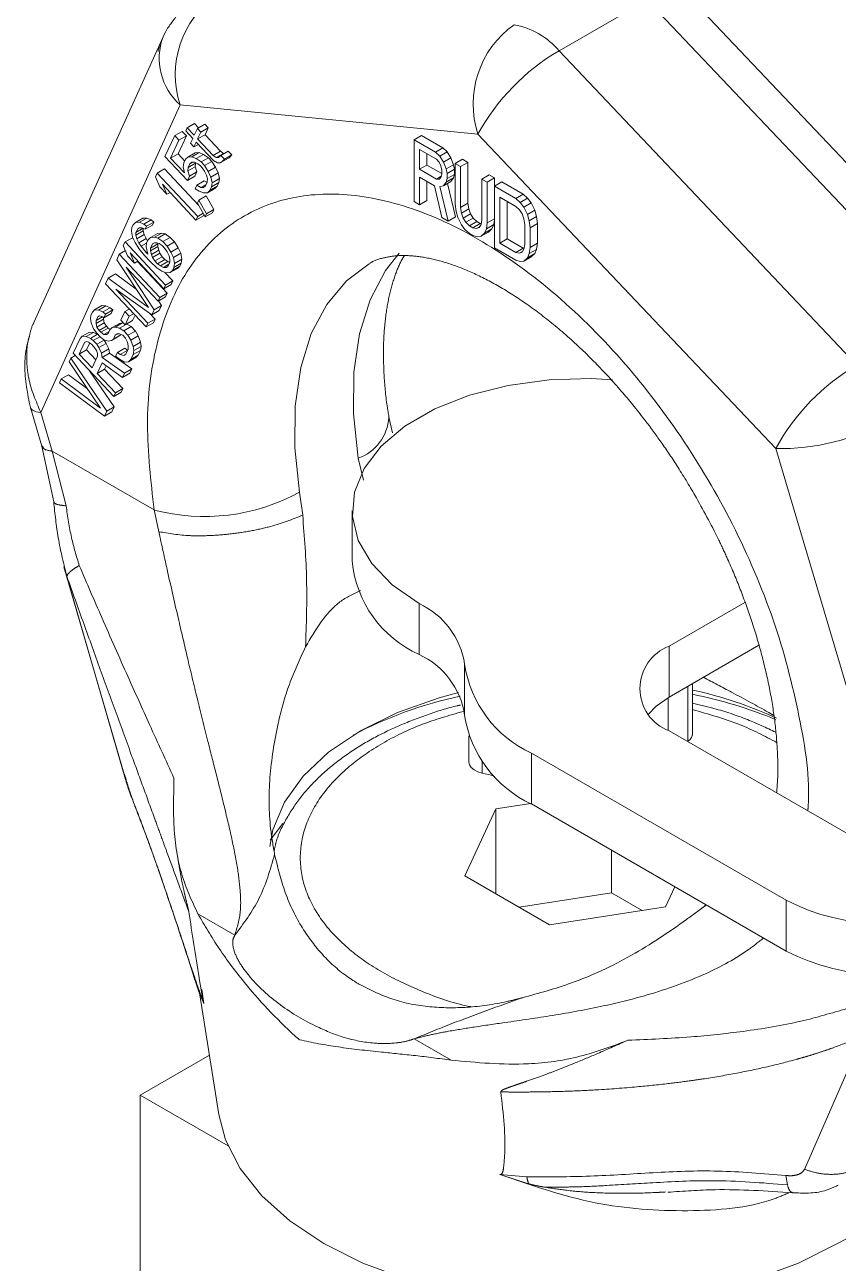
# Paper-space layout 'Blatt1' of a CAD drawing. Header units: millimetres. Extents: x 0 to 1189, y 0 to 841.
# Drawn here: x 850.46 to 854.38, y 180.99 to 186.95 of the extents above; entities that cross this region are included whole.
import ezdxf

# ---------------------------------------------------------------- set-up
doc = ezdxf.new("R2010")
doc.units = ezdxf.units.MM
doc.linetypes.add('PHANTOM', pattern=[12.7, 6.35, -1.27, 1.27, -1.27, 1.27, -1.27])

psp = doc.layouts.new('Blatt1')

# ---------------------------------------------------------------- linework, layer by layer
at = {"color": 7, "linetype": 'PHANTOM', "lineweight": 18}
for p, q in [((855.0744, 185.5929), (853.6402, 187.1068)), ((851.127, 186.8936), (850.5039, 185.5163)), ((851.127, 186.8936), (851.1391, 186.9167)), ((851.1358, 186.3166), (851.1827, 186.4172)), ((851.2181, 186.4376), (851.1827, 186.4172)), ((851.1827, 186.4172), (851.2035, 186.3951)), ((851.2181, 186.4376), (851.2389, 186.4155)), ((851.2367, 186.4395), (851.2436, 186.4543)), ((851.2699, 186.404), (851.2367, 186.4395)), ((851.2789, 186.4747), (851.2436, 186.4543)), ((851.2436, 186.4543), (851.2768, 186.4188)), ((851.2768, 186.4188), (851.292, 186.4514)), ((851.2789, 186.4747), (851.2977, 186.4547)), ((851.3274, 186.4718), (851.292, 186.4514)), ((851.292, 186.4514), (851.3086, 186.4336)), ((851.3086, 186.4336), (851.2934, 186.4011)), ((851.3288, 186.4215), (851.2934, 186.4011)), ((851.344, 186.454), (851.3086, 186.4336)), ((851.3274, 186.4718), (851.344, 186.454)), ((851.344, 186.454), (851.3288, 186.4215)), ((851.3288, 186.4215), (851.4036, 186.3416)), ((852.3712, 186.417), (852.3359, 186.3965)), ((852.3712, 186.417), (852.4743, 186.3575)), ((851.2035, 186.3951), (851.1634, 186.3092)), ((851.2389, 186.4155), (851.1988, 186.3296)), ((851.2389, 186.4155), (851.2035, 186.3951)), ((851.2589, 186.3803), (851.2699, 186.404)), ((851.2755, 186.3626), (851.2589, 186.3803)), ((851.2865, 186.3863), (851.2755, 186.3626)), ((851.297, 186.375), (851.2755, 186.3626)), ((851.3696, 186.2976), (851.2865, 186.3863)), ((851.2934, 186.4011), (851.3682, 186.3212)), ((852.3359, 186.099), (852.3359, 186.3965)), ((852.3359, 186.3965), (852.4389, 186.337)), ((852.4743, 186.3575), (852.4389, 186.337)), ((852.4743, 186.3575), (852.4957, 186.3387)), ((851.2438, 186.2013), (851.1358, 186.3166)), ((851.1988, 186.3296), (851.1634, 186.3092)), ((851.1634, 186.3092), (851.2299, 186.2382)), ((851.1988, 186.3296), (851.2314, 186.2948)), ((851.2271, 186.2856), (851.2354, 186.3033)), ((851.2354, 186.3033), (851.2465, 186.3137)), ((851.2818, 186.3341), (851.2465, 186.3137)), ((851.2465, 186.3137), (851.2658, 186.3152)), ((851.3012, 186.3356), (851.2658, 186.3152)), ((851.2658, 186.3152), (851.2866, 186.3064)), ((851.2818, 186.3341), (851.3012, 186.3356)), ((851.3219, 186.3268), (851.2866, 186.3064)), ((851.2866, 186.3064), (851.3101, 186.2901)), ((851.3012, 186.3356), (851.3219, 186.3268)), ((851.3455, 186.3105), (851.3101, 186.2901)), ((851.3219, 186.3268), (851.3455, 186.3105)), ((851.3455, 186.3105), (851.3621, 186.2928)), ((851.4036, 186.3416), (851.3682, 186.3212)), ((851.3682, 186.3212), (851.3821, 186.3109)), ((851.389, 186.2857), (851.3696, 186.2976)), ((851.4174, 186.3313), (851.3821, 186.3109)), ((851.3821, 186.3109), (851.3945, 186.3109)), ((851.3945, 186.3109), (851.4056, 186.3213)), ((851.4036, 186.3416), (851.4174, 186.3313)), ((851.4056, 186.3213), (851.4409, 186.3417)), ((851.4056, 186.3213), (851.4222, 186.3035)), ((851.4451, 186.3106), (851.4098, 186.2902)), ((851.4222, 186.3035), (851.4098, 186.2902)), ((851.4174, 186.3313), (851.423, 186.3313)), ((851.4576, 186.3239), (851.4222, 186.3035)), ((851.4409, 186.3417), (851.4576, 186.3239)), ((851.4576, 186.3239), (851.4451, 186.3106)), ((852.3616, 186.35), (852.4432, 186.3029)), ((852.3616, 186.2551), (852.3616, 186.35)), ((852.397, 186.2755), (852.397, 186.3296)), ((852.4389, 186.337), (852.4604, 186.3183)), ((852.4432, 186.3029), (852.4561, 186.2892)), ((852.4957, 186.3387), (852.4604, 186.3183)), ((852.4604, 186.3183), (852.4776, 186.2894)), ((852.5129, 186.3098), (852.4776, 186.2894)), ((852.4957, 186.3387), (852.5129, 186.3098)), ((852.5129, 186.3098), (852.5258, 186.2771)), ((852.5687, 186.3029), (852.5334, 186.2825)), ((852.5687, 186.3029), (852.5945, 186.288)), ((851.1338, 186.257), (851.0985, 186.2366)), ((851.1338, 186.257), (851.2978, 186.0819)), ((851.2244, 186.2663), (851.2271, 186.2856)), ((851.2299, 186.2382), (851.2244, 186.2663)), ((851.2819, 186.2675), (851.2465, 186.2471)), ((851.2479, 186.2634), (851.2465, 186.2471)), ((851.2465, 186.2471), (851.2534, 186.222)), ((851.2832, 186.2838), (851.2479, 186.2634)), ((851.2562, 186.2812), (851.2479, 186.2634)), ((851.2534, 186.222), (851.2888, 186.2424)), ((851.2658, 186.2886), (851.2562, 186.2812)), ((851.269, 186.2886), (851.2562, 186.2812)), ((851.2783, 186.2886), (851.2658, 186.2886)), ((851.2935, 186.2812), (851.2783, 186.2886)), ((851.2888, 186.2424), (851.2791, 186.2217)), ((851.2832, 186.2838), (851.2819, 186.2675)), ((851.2819, 186.2675), (851.2888, 186.2424)), ((851.2841, 186.2858), (851.2832, 186.2838)), ((851.3074, 186.2709), (851.2935, 186.2812)), ((851.3157, 186.262), (851.3074, 186.2709)), ((851.3101, 186.2901), (851.3267, 186.2724)), ((851.3268, 186.2457), (851.3157, 186.262)), ((851.3621, 186.2928), (851.3267, 186.2724)), ((851.3267, 186.2724), (851.3448, 186.2443)), ((851.3365, 186.2265), (851.3268, 186.2457)), ((851.3801, 186.2647), (851.3448, 186.2443)), ((851.3448, 186.2443), (851.3572, 186.2176)), ((851.3926, 186.2381), (851.3572, 186.2176)), ((851.3621, 186.2928), (851.3801, 186.2647)), ((851.3801, 186.2647), (851.3926, 186.2381)), ((851.4015, 186.2858), (851.389, 186.2857)), ((851.3926, 186.2381), (851.3981, 186.2099)), ((851.4098, 186.2902), (851.4015, 186.2858)), ((852.397, 186.2755), (852.3616, 186.2551)), ((852.4432, 186.208), (852.3616, 186.2551)), ((852.469, 186.2339), (852.397, 186.2755)), ((852.4561, 186.2892), (852.4647, 186.2715)), ((852.4647, 186.2715), (852.469, 186.2501)), ((852.469, 186.2501), (852.469, 186.2311)), ((852.4776, 186.2894), (852.4904, 186.2567)), ((852.5258, 186.2771), (852.4904, 186.2567)), ((852.4904, 186.2567), (852.4947, 186.2352)), ((852.5301, 186.2556), (852.4947, 186.2352)), ((852.5258, 186.2771), (852.5301, 186.2556)), ((852.5301, 186.2556), (852.5301, 186.2303)), ((852.5334, 186.0863), (852.5334, 186.2825)), ((852.5334, 186.2825), (852.5591, 186.2676)), ((852.5945, 186.288), (852.5591, 186.2676)), ((852.5591, 186.2676), (852.5591, 186.0714)), ((852.5945, 186.288), (852.5945, 186.0918)), ((851.0902, 186.2189), (851.0985, 186.2366)), ((851.111, 186.1701), (851.0902, 186.2189)), ((851.0985, 186.2366), (851.2937, 186.0282)), ((851.2854, 186.0104), (851.1234, 186.1834)), ((851.1234, 186.1834), (851.1442, 186.1346)), ((851.2534, 186.222), (851.2438, 186.2013)), ((851.2791, 186.2217), (851.2438, 186.2013)), ((851.2812, 186.1613), (851.2895, 186.1791)), ((851.3248, 186.1995), (851.2895, 186.1791)), ((851.2895, 186.1791), (851.3088, 186.1673)), ((851.3344, 186.182), (851.3088, 186.1673)), ((851.3248, 186.1995), (851.3386, 186.1911)), ((851.331, 186.1747), (851.3393, 186.1925)), ((851.3406, 186.2088), (851.3365, 186.2265)), ((851.3393, 186.1925), (851.3406, 186.2088)), ((851.3572, 186.2176), (851.3628, 186.1895)), ((851.3954, 186.1907), (851.36, 186.1703)), ((851.3628, 186.1895), (851.36, 186.1703)), ((851.3981, 186.2099), (851.3628, 186.1895)), ((851.3954, 186.1907), (851.3871, 186.1729)), ((851.3981, 186.2099), (851.3954, 186.1907)), ((852.4346, 186.1749), (852.3616, 186.2171)), ((852.3616, 186.2171), (852.3616, 186.0842)), ((852.397, 186.1967), (852.397, 186.1046)), ((852.4432, 186.208), (852.4665, 186.2214)), ((852.4561, 186.2069), (852.4432, 186.208)), ((852.4647, 186.2146), (852.4561, 186.2069)), ((852.469, 186.2311), (852.4647, 186.2146)), ((852.5129, 186.1959), (852.4776, 186.1755)), ((852.4904, 186.1934), (852.4776, 186.1755)), ((852.5258, 186.2138), (852.4904, 186.1934)), ((852.4947, 186.2099), (852.4904, 186.1934)), ((852.4947, 186.2352), (852.4947, 186.2099)), ((852.5301, 186.2303), (852.4947, 186.2099)), ((852.4972, 186.1868), (852.5344, 186.0252)), ((852.5258, 186.2138), (852.5129, 186.1959)), ((852.5301, 186.2303), (852.5258, 186.2138)), ((852.6976, 186.2286), (852.6622, 186.2081)), ((852.6622, 186.2081), (852.688, 186.1933)), ((852.6622, 186.0119), (852.6622, 186.2081)), ((852.7233, 186.2137), (852.688, 186.1933)), ((852.688, 186.1933), (852.688, 185.997)), ((852.6976, 186.2286), (852.7233, 186.2137)), ((852.7577, 186.1939), (852.7223, 186.1734)), ((852.7233, 186.2137), (852.7233, 186.174)), ((852.7577, 186.1939), (852.8607, 186.1344)), ((851.1442, 186.1346), (851.111, 186.1701)), ((851.1604, 186.1439), (851.1442, 186.1346)), ((851.3005, 186.1495), (851.2812, 186.1613)), ((851.3346, 186.127), (851.2992, 186.1066)), ((851.3213, 186.1407), (851.3005, 186.1495)), ((851.3088, 186.1673), (851.3213, 186.1673)), ((851.3213, 186.1673), (851.331, 186.1747)), ((851.3407, 186.1422), (851.3213, 186.1407)), ((851.3346, 186.127), (851.372, 186.0605)), ((851.376, 186.1626), (851.3407, 186.1422)), ((851.3517, 186.1525), (851.3407, 186.1422)), ((851.3871, 186.1729), (851.3517, 186.1525)), ((851.36, 186.1703), (851.3517, 186.1525)), ((851.3871, 186.1729), (851.376, 186.1626)), ((852.469, 186.0222), (852.4346, 186.1749)), ((852.4776, 186.1755), (852.4604, 186.1727)), ((852.4604, 186.1727), (852.499, 186.0048)), ((852.7223, 185.8759), (852.7223, 186.1734)), ((852.7223, 186.1734), (852.8254, 186.1139)), ((852.7481, 186.1206), (852.8254, 186.076)), ((852.7481, 185.899), (852.7481, 186.1206)), ((852.8254, 186.1139), (852.8607, 186.1344)), ((852.8607, 186.1344), (852.8822, 186.1156)), ((851.2923, 186.0918), (851.2992, 186.1066)), ((851.3297, 186.0253), (851.2923, 186.0918)), ((851.2992, 186.1066), (851.3366, 186.0401)), ((851.3366, 186.0401), (851.372, 186.0605)), ((851.372, 186.0605), (851.3651, 186.0457)), ((852.3616, 186.0842), (852.3359, 186.099)), ((852.397, 186.1046), (852.3616, 186.0842)), ((852.5377, 186.0522), (852.5334, 186.0863)), ((852.5945, 186.0918), (852.5591, 186.0714)), ((852.5591, 186.0714), (852.5634, 186.0436)), ((852.5988, 186.064), (852.5634, 186.0436)), ((852.5945, 186.0918), (852.5988, 186.064)), ((852.5988, 186.064), (852.6074, 186.0401)), ((852.7834, 185.9194), (852.7834, 186.1002)), ((852.8254, 186.1139), (852.8468, 186.0952)), ((852.8254, 186.076), (852.8426, 186.0597)), ((852.8426, 186.0597), (852.8554, 186.0396)), ((852.8822, 186.1156), (852.8468, 186.0952)), ((852.8468, 186.0952), (852.864, 186.0726)), ((852.8994, 186.0931), (852.864, 186.0726)), ((852.864, 186.0726), (852.8812, 186.0374)), ((852.8822, 186.1156), (852.8994, 186.0931)), ((852.8994, 186.0931), (852.9166, 186.0578)), ((850.9824, 185.9879), (850.9935, 185.9983)), ((851.0288, 186.0187), (850.9935, 185.9983)), ((850.9935, 185.9983), (851.0128, 185.9998)), ((851.0482, 186.0202), (851.0128, 185.9998)), ((851.0128, 185.9998), (851.0336, 185.9909)), ((851.0288, 186.0187), (851.0482, 186.0202)), ((851.069, 186.0114), (851.0336, 185.9909)), ((851.0828, 186.001), (851.0475, 185.9806)), ((851.0482, 186.0202), (851.069, 186.0114)), ((851.069, 186.0114), (851.0828, 186.001)), ((851.0828, 186.001), (851.0759, 185.9862)), ((851.3208, 186.0308), (851.2854, 186.0104)), ((851.2937, 186.0282), (851.2854, 186.0104)), ((851.2937, 186.0282), (851.3196, 186.0432)), ((851.3234, 186.0365), (851.3208, 186.0308)), ((851.3651, 186.0457), (851.3297, 186.0253)), ((851.3366, 186.0401), (851.3297, 186.0253)), ((852.499, 186.0048), (852.469, 186.0222)), ((852.5344, 186.0252), (852.499, 186.0048)), ((852.5463, 186.0219), (852.5377, 186.0522)), ((852.5634, 185.9866), (852.5463, 186.0219)), ((852.5634, 186.0436), (852.572, 186.0197)), ((852.6074, 186.0401), (852.572, 186.0197)), ((852.572, 186.0197), (852.5849, 185.9996)), ((852.6203, 186.02), (852.5849, 185.9996)), ((852.5849, 185.9996), (852.6021, 185.9833)), ((852.6374, 186.0037), (852.6021, 185.9833)), ((852.6074, 186.0401), (852.6203, 186.02)), ((852.6203, 186.02), (852.6374, 186.0037)), ((852.6374, 186.0037), (852.6546, 185.9938)), ((852.6579, 185.9891), (852.6622, 186.0119)), ((852.688, 185.997), (852.7223, 186.0169)), ((852.7223, 186.0106), (852.719, 185.9883)), ((852.8554, 186.0396), (852.864, 186.0157)), ((852.864, 186.0157), (852.8683, 185.9879)), ((852.9166, 186.0578), (852.8812, 186.0374)), ((852.8812, 186.0374), (852.8898, 186.0071)), ((852.9251, 186.0275), (852.8898, 186.0071)), ((852.8898, 186.0071), (852.8941, 185.973)), ((852.9166, 186.0578), (852.9251, 186.0275)), ((852.9251, 186.0275), (852.9294, 185.9934)), ((850.9741, 185.9569), (850.9769, 185.9761)), ((850.9797, 185.9287), (850.9741, 185.9569)), ((850.9769, 185.9761), (850.9824, 185.9879)), ((851.0305, 185.9707), (850.9963, 185.951)), ((851.0046, 185.9687), (850.9963, 185.951)), ((851.0316, 185.958), (850.9963, 185.9376)), ((850.9963, 185.951), (850.9963, 185.9376)), ((851.0358, 185.9403), (851.0005, 185.9199)), ((851.0129, 185.9732), (851.0046, 185.9687)), ((851.0253, 185.9732), (851.0129, 185.9732)), ((851.0405, 185.9658), (851.0253, 185.9732)), ((851.0316, 185.9701), (851.0316, 185.958)), ((851.0316, 185.958), (851.0358, 185.9403)), ((851.0336, 185.9909), (851.0475, 185.9806)), ((851.0358, 185.9403), (851.0455, 185.9211)), ((851.0759, 185.9862), (851.0405, 185.9658)), ((851.0475, 185.9806), (851.0405, 185.9658)), ((851.1008, 185.9463), (851.0655, 185.9259)), ((851.1202, 185.9478), (851.0849, 185.9274)), ((851.1008, 185.9463), (851.1202, 185.9478)), ((851.1015, 185.9229), (851.1368, 185.9434)), ((851.1202, 185.9478), (851.1368, 185.9434)), ((851.1368, 185.9434), (851.1604, 185.9271)), ((852.5806, 185.9641), (852.5634, 185.9866)), ((852.6021, 185.9453), (852.5806, 185.9641)), ((852.6021, 185.9833), (852.6193, 185.9734)), ((852.6193, 185.9354), (852.6021, 185.9453)), ((852.6546, 185.9938), (852.6193, 185.9734)), ((852.6193, 185.9734), (852.6364, 185.9698)), ((852.6514, 185.9785), (852.6364, 185.9698)), ((852.6364, 185.9698), (852.6493, 185.975)), ((852.6493, 185.975), (852.6579, 185.9891)), ((852.6546, 185.9938), (852.6586, 185.993)), ((852.6933, 185.9525), (852.6579, 185.9321)), ((852.6751, 185.9475), (852.6579, 185.9321)), ((852.6837, 185.9679), (852.6751, 185.9475)), ((852.7104, 185.9679), (852.6751, 185.9475)), ((852.688, 185.997), (852.6837, 185.9679)), ((852.719, 185.9883), (852.6837, 185.9679)), ((852.7104, 185.9679), (852.6933, 185.9525)), ((852.719, 185.9883), (852.7104, 185.9679)), ((852.8683, 185.9879), (852.8683, 185.8929)), ((852.9294, 185.9934), (852.8941, 185.973)), ((852.8941, 185.973), (852.8941, 185.8781)), ((852.9294, 185.9934), (852.9294, 185.8985)), ((850.9354, 185.8873), (850.9437, 185.905)), ((850.9562, 185.8385), (850.9354, 185.8873)), ((850.9791, 185.9254), (850.9437, 185.905)), ((850.9437, 185.905), (851.139, 185.6966)), ((850.9791, 185.9254), (850.9834, 185.9209)), ((850.9922, 185.9021), (850.9797, 185.9287)), ((851.0102, 185.874), (850.9922, 185.9021)), ((850.9963, 185.9376), (851.0005, 185.9199)), ((851.0005, 185.9199), (851.0102, 185.9007)), ((851.0455, 185.9211), (851.0102, 185.9007)), ((851.0102, 185.9007), (851.0212, 185.8844)), ((851.0473, 185.8995), (851.0212, 185.8844)), ((851.0212, 185.8844), (851.0448, 185.8548)), ((851.0448, 185.8815), (851.0475, 185.9007)), ((851.0531, 185.846), (851.0448, 185.8815)), ((851.0455, 185.9211), (851.0523, 185.911)), ((851.0475, 185.9007), (851.0544, 185.9155)), ((851.0544, 185.9155), (851.0655, 185.9259)), ((851.0655, 185.9259), (851.0849, 185.9274)), ((851.0669, 185.8756), (851.0766, 185.8963)), ((851.0669, 185.8756), (851.1023, 185.896)), ((851.0669, 185.8622), (851.1023, 185.8827)), ((851.0766, 185.8963), (851.0849, 185.9007)), ((851.0849, 185.9274), (851.1015, 185.9229)), ((851.0849, 185.9007), (851.0973, 185.9007)), ((851.0973, 185.9007), (851.1084, 185.8978)), ((851.1015, 185.9229), (851.125, 185.9067)), ((851.1023, 185.896), (851.1037, 185.899)), ((851.1023, 185.8827), (851.1023, 185.896)), ((851.1064, 185.8649), (851.1023, 185.8827)), ((851.1084, 185.8978), (851.1222, 185.8875)), ((851.1222, 185.8875), (851.1347, 185.8741)), ((851.1604, 185.9271), (851.125, 185.9067)), ((851.125, 185.9067), (851.1458, 185.8845)), ((851.1811, 185.9049), (851.1458, 185.8845)), ((851.1458, 185.8845), (851.1638, 185.8564)), ((851.1604, 185.9271), (851.1811, 185.9049)), ((851.1811, 185.9049), (851.1991, 185.8768)), ((852.6407, 185.9294), (852.6193, 185.9354)), ((852.6579, 185.9321), (852.6407, 185.9294)), ((852.7481, 185.899), (852.7834, 185.9194)), ((852.8254, 185.8544), (852.7481, 185.899)), ((852.8607, 185.8748), (852.7834, 185.9194)), ((852.8683, 185.8929), (852.864, 185.8701)), ((852.9294, 185.8985), (852.8941, 185.8781)), ((852.9294, 185.8985), (852.9251, 185.8693)), ((850.9037, 185.8192), (850.9161, 185.8458)), ((850.9458, 185.863), (850.9161, 185.8458)), ((850.9161, 185.8458), (851.1114, 185.6374)), ((850.9895, 185.803), (850.9562, 185.8385)), ((851.1307, 185.6788), (850.9687, 185.8518)), ((850.9687, 185.8518), (850.9895, 185.803)), ((851.0379, 185.84), (851.0102, 185.874)), ((851.067, 185.809), (851.0379, 185.84)), ((851.0503, 185.858), (851.0448, 185.8548)), ((851.0448, 185.8548), (851.0531, 185.846)), ((851.0669, 185.8622), (851.0669, 185.8756)), ((851.0711, 185.8445), (851.0669, 185.8622)), ((851.0711, 185.8445), (851.1064, 185.8649)), ((851.0766, 185.8297), (851.0711, 185.8445)), ((851.0766, 185.8297), (851.112, 185.8501)), ((851.0877, 185.8134), (851.0766, 185.8297)), ((851.0877, 185.8134), (851.1231, 185.8338)), ((851.1002, 185.8001), (851.1355, 185.8205)), ((851.112, 185.8501), (851.1064, 185.8649)), ((851.1231, 185.8338), (851.112, 185.8501)), ((851.1355, 185.8205), (851.1231, 185.8338)), ((851.1347, 185.8741), (851.1458, 185.8579)), ((851.1494, 185.8102), (851.1355, 185.8205)), ((851.1458, 185.8579), (851.1555, 185.8387)), ((851.1555, 185.8387), (851.1597, 185.8209)), ((851.1597, 185.8209), (851.1597, 185.8076)), ((851.1991, 185.8768), (851.1638, 185.8564)), ((851.1638, 185.8564), (851.1763, 185.8298)), ((851.2116, 185.8502), (851.1763, 185.8298)), ((851.1763, 185.8298), (851.1818, 185.8017)), ((851.2172, 185.8221), (851.1818, 185.8017)), ((851.1991, 185.8768), (851.2116, 185.8502)), ((851.2116, 185.8502), (851.2172, 185.8221)), ((851.2172, 185.8221), (851.2144, 185.8029)), ((852.8254, 185.8164), (852.7223, 185.8759)), ((852.8254, 185.8544), (852.8607, 185.8748)), ((852.8426, 185.8508), (852.8254, 185.8544)), ((852.8426, 185.8508), (852.8575, 185.8595)), ((852.8554, 185.8561), (852.8426, 185.8508)), ((852.864, 185.8701), (852.8554, 185.8561)), ((852.8648, 185.874), (852.8607, 185.8748)), ((852.8994, 185.8335), (852.864, 185.8131)), ((852.8812, 185.8285), (852.864, 185.8131)), ((852.8898, 185.8489), (852.8812, 185.8285)), ((852.9166, 185.8489), (852.8812, 185.8285)), ((852.8941, 185.8781), (852.8898, 185.8489)), ((852.9251, 185.8693), (852.8898, 185.8489)), ((852.9166, 185.8489), (852.8994, 185.8335)), ((852.9251, 185.8693), (852.9166, 185.8489)), ((851.0574, 185.5885), (850.9037, 185.8192)), ((851.1031, 185.6196), (850.9494, 185.7837)), ((850.9494, 185.7837), (851.0837, 185.5782)), ((851.0057, 185.8123), (850.9895, 185.803)), ((851.0033, 185.8109), (851.1467, 185.6578)), ((851.0974, 185.7809), (851.067, 185.809)), ((851.1002, 185.8001), (851.0877, 185.8134)), ((851.121, 185.7646), (851.0974, 185.7809)), ((851.114, 185.7898), (851.1002, 185.8001)), ((851.114, 185.7898), (851.1494, 185.8102)), ((851.1292, 185.7824), (851.114, 185.7898)), ((851.1417, 185.7558), (851.121, 185.7646)), ((851.1292, 185.7824), (851.1548, 185.7972)), ((851.1417, 185.7824), (851.1292, 185.7824)), ((851.1417, 185.7824), (851.1502, 185.7873)), ((851.15, 185.7869), (851.1417, 185.7824)), ((851.1588, 185.8056), (851.1494, 185.8102)), ((851.1597, 185.8076), (851.15, 185.7869)), ((851.1964, 185.7777), (851.1611, 185.7573)), ((851.1722, 185.7676), (851.1611, 185.7573)), ((851.2075, 185.7881), (851.1722, 185.7676)), ((851.1791, 185.7825), (851.1722, 185.7676)), ((851.2144, 185.8029), (851.1791, 185.7825)), ((851.1818, 185.8017), (851.1791, 185.7825)), ((851.2075, 185.7881), (851.1964, 185.7777)), ((851.2144, 185.8029), (851.2075, 185.7881)), ((852.8468, 185.8104), (852.8254, 185.8164)), ((852.864, 185.8131), (852.8468, 185.8104)), ((850.8498, 185.7037), (850.8622, 185.7304)), ((851.0451, 185.4953), (850.8498, 185.7037)), ((850.8976, 185.7508), (850.8622, 185.7304)), ((850.8622, 185.7304), (851.0574, 185.5885)), ((850.8976, 185.7508), (850.9978, 185.6779)), ((851.1356, 185.7584), (851.1744, 185.717)), ((851.139, 185.6966), (851.1744, 185.717)), ((851.1611, 185.7573), (851.1417, 185.7558)), ((851.1744, 185.717), (851.1661, 185.6992)), ((851.0727, 185.5545), (850.8996, 185.6771)), ((850.8996, 185.6771), (851.0534, 185.513)), ((851.1467, 185.6578), (851.1114, 185.6374)), ((851.1661, 185.6992), (851.1307, 185.6788)), ((851.139, 185.6966), (851.1307, 185.6788)), ((851.1467, 185.6578), (851.1384, 185.64)), ((850.8327, 185.5983), (850.7973, 185.5779)), ((850.8507, 185.5968), (850.8153, 185.5764)), ((850.8327, 185.5983), (850.8507, 185.5968)), ((850.8714, 185.588), (850.8361, 185.5676)), ((850.8507, 185.5968), (850.8714, 185.588)), ((850.8714, 185.588), (850.8853, 185.5776)), ((850.9642, 185.5816), (850.9426, 185.5692)), ((851.1191, 185.5986), (851.0837, 185.5782)), ((851.1384, 185.64), (851.1031, 185.6196)), ((851.1114, 185.6374), (851.1031, 185.6196)), ((851.1047, 185.6206), (851.1191, 185.5986)), ((851.1191, 185.5986), (851.108, 185.5749)), ((850.778, 185.5364), (850.7793, 185.5527)), ((850.7808, 185.5157), (850.778, 185.5364)), ((850.7793, 185.5527), (850.7862, 185.5675)), ((850.7862, 185.5675), (850.7973, 185.5779)), ((850.7973, 185.5779), (850.8153, 185.5764)), ((850.8126, 185.5439), (850.8043, 185.5261)), ((850.8347, 185.5437), (850.8043, 185.5261)), ((850.8396, 185.5332), (850.8043, 185.5128)), ((850.8043, 185.5261), (850.8043, 185.5128)), ((850.8209, 185.5483), (850.8126, 185.5439)), ((850.8153, 185.5764), (850.8361, 185.5676)), ((850.8319, 185.5454), (850.8209, 185.5483)), ((850.8416, 185.5395), (850.8319, 185.5454)), ((850.8361, 185.5676), (850.8499, 185.5572)), ((850.8396, 185.5407), (850.8396, 185.5332)), ((850.8396, 185.5332), (850.8438, 185.5154)), ((850.8416, 185.5395), (850.877, 185.5599)), ((850.8499, 185.5572), (850.8416, 185.5395)), ((850.8853, 185.5776), (850.8499, 185.5572)), ((850.8853, 185.5776), (850.877, 185.5599)), ((850.9233, 185.5277), (850.9426, 185.5692)), ((850.944, 185.5055), (850.9233, 185.5277)), ((850.9426, 185.5692), (850.9634, 185.547)), ((850.9634, 185.547), (850.944, 185.5055)), ((850.9794, 185.5259), (850.944, 185.5055)), ((850.9634, 185.547), (850.985, 185.5594)), ((850.9917, 185.5523), (850.9794, 185.5259)), ((851.0887, 185.5334), (851.0534, 185.513)), ((851.0617, 185.5623), (851.0887, 185.5334)), ((851.0837, 185.5782), (851.0727, 185.5545)), ((851.108, 185.5749), (851.0727, 185.5545)), ((851.0887, 185.5334), (851.0804, 185.5157)), ((850.7733, 185.471), (850.7379, 185.4506)), ((850.7913, 185.4695), (850.7559, 185.4491)), ((850.7733, 185.471), (850.7913, 185.4695)), ((850.7918, 185.4861), (850.7808, 185.5157)), ((850.7913, 185.4695), (850.8112, 185.461)), ((850.8071, 185.4654), (850.7918, 185.4861)), ((850.8043, 185.5128), (850.8084, 185.495)), ((850.8237, 185.4477), (850.8071, 185.4654)), ((850.8438, 185.5154), (850.8084, 185.495)), ((850.8084, 185.495), (850.8195, 185.4788)), ((850.8549, 185.4992), (850.8195, 185.4788)), ((850.8195, 185.4788), (850.8278, 185.4699)), ((850.8632, 185.4903), (850.8278, 185.4699)), ((850.8278, 185.4699), (850.8417, 185.4596)), ((850.8672, 185.4743), (850.8417, 185.4596)), ((850.8438, 185.5154), (850.8549, 185.4992)), ((850.8627, 185.4645), (850.8541, 185.4596)), ((850.8541, 185.4596), (850.8624, 185.464)), ((850.8549, 185.4992), (850.8632, 185.4903)), ((850.8624, 185.464), (850.8707, 185.4818)), ((850.8632, 185.4903), (850.8724, 185.4834)), ((850.8707, 185.4818), (850.8818, 185.4921)), ((850.9171, 185.5126), (850.8818, 185.4921)), ((850.8818, 185.4921), (850.8956, 185.4951)), ((850.931, 185.5155), (850.8956, 185.4951)), ((850.8956, 185.4951), (850.9178, 185.4892)), ((850.9053, 185.4626), (850.8956, 185.4552)), ((850.9085, 185.4626), (850.8956, 185.4552)), ((850.9178, 185.4626), (850.9053, 185.4626)), ((850.9171, 185.5126), (850.931, 185.5155)), ((850.9531, 185.5096), (850.9178, 185.4892)), ((850.9178, 185.4892), (850.9371, 185.4774)), ((850.933, 185.4552), (850.9178, 185.4626)), ((850.931, 185.5155), (850.9359, 185.5142)), ((850.9725, 185.4978), (850.9371, 185.4774)), ((850.9371, 185.4774), (850.9579, 185.4552)), ((850.9518, 185.51), (850.9531, 185.5096)), ((850.9531, 185.5096), (850.9725, 185.4978)), ((850.9933, 185.4756), (850.9579, 185.4552)), ((850.9725, 185.4978), (850.9933, 185.4756)), ((850.9933, 185.4756), (851.0071, 185.452)), ((851.0804, 185.5157), (851.0451, 185.4953)), ((851.0534, 185.513), (851.0451, 185.4953)), ((850.6937, 185.3692), (850.7268, 185.4402)), ((850.7228, 185.3647), (850.749, 185.421)), ((850.7268, 185.4402), (850.7379, 185.4506)), ((850.7379, 185.4506), (850.7559, 185.4491)), ((850.749, 185.421), (850.7573, 185.4254)), ((850.7559, 185.4491), (850.7767, 185.4403)), ((850.7573, 185.4254), (850.7684, 185.4225)), ((850.7581, 185.3852), (850.7737, 185.4185)), ((850.7684, 185.4225), (850.7822, 185.4122)), ((850.8117, 185.4605), (850.7767, 185.4403)), ((850.7767, 185.4403), (850.7905, 185.4299)), ((850.7822, 185.4122), (850.7947, 185.3988)), ((850.8229, 185.4486), (850.7905, 185.4299)), ((850.7905, 185.4299), (850.8071, 185.4122)), ((850.8425, 185.4326), (850.8071, 185.4122)), ((850.8071, 185.4122), (850.8182, 185.3959)), ((850.8536, 185.4163), (850.8182, 185.3959)), ((850.8417, 185.4329), (850.8237, 185.4477)), ((850.8417, 185.4596), (850.8541, 185.4596)), ((850.8638, 185.427), (850.8417, 185.4329)), ((850.8423, 185.4328), (850.8425, 185.4326)), ((850.8425, 185.4326), (850.8536, 185.4163)), ((850.8536, 185.4163), (850.866, 185.3897)), ((850.8777, 185.43), (850.8638, 185.427)), ((850.913, 185.4504), (850.8777, 185.43)), ((850.8874, 185.4374), (850.8777, 185.43)), ((850.9227, 185.4578), (850.8874, 185.4374)), ((850.8956, 185.4552), (850.8874, 185.4374)), ((850.9227, 185.4578), (850.913, 185.4504)), ((850.9236, 185.4598), (850.9227, 185.4578)), ((850.9455, 185.4419), (850.933, 185.4552)), ((850.9552, 185.4227), (850.9455, 185.4419)), ((850.9593, 185.4049), (850.9552, 185.4227)), ((850.9579, 185.4552), (850.9718, 185.4316)), ((850.958, 185.3886), (850.9593, 185.4049)), ((851.0071, 185.452), (850.9718, 185.4316)), ((850.9718, 185.4316), (850.9829, 185.402)), ((851.0182, 185.4224), (850.9829, 185.402)), ((850.9829, 185.402), (850.9857, 185.3813)), ((851.0071, 185.452), (851.0182, 185.4224)), ((851.0182, 185.4224), (851.021, 185.4017)), ((850.6744, 185.3277), (850.6826, 185.3455)), ((850.7042, 185.3579), (850.6826, 185.3455)), ((850.6826, 185.3455), (850.8558, 185.0897)), ((850.889, 185.1607), (850.6937, 185.3692)), ((850.7228, 185.3647), (850.7581, 185.3852)), ((850.7851, 185.2982), (850.7228, 185.3647)), ((850.8032, 185.337), (850.7581, 185.3852)), ((850.8113, 185.3545), (850.7851, 185.2982)), ((850.7947, 185.3988), (850.8058, 185.3826)), ((850.8058, 185.3826), (850.8113, 185.3678)), ((850.8113, 185.3678), (850.8113, 185.3545)), ((850.8182, 185.3959), (850.8307, 185.3693)), ((850.866, 185.3897), (850.8307, 185.3693)), ((850.8307, 185.3693), (850.8335, 185.3486)), ((850.8688, 185.369), (850.8335, 185.3486)), ((850.8335, 185.3486), (850.9415, 185.2732)), ((850.866, 185.3897), (850.8688, 185.369)), ((850.8688, 185.369), (850.9768, 185.2936)), ((850.8985, 185.3546), (850.9068, 185.3723)), ((850.9165, 185.3398), (850.8985, 185.3546)), ((850.9421, 185.3927), (850.9068, 185.3723)), ((850.9068, 185.3723), (850.9206, 185.362)), ((850.9547, 185.3816), (850.9206, 185.362)), ((850.9206, 185.362), (850.9372, 185.3576)), ((850.9372, 185.3576), (850.9469, 185.365)), ((850.9421, 185.3927), (850.9553, 185.3829)), ((850.9469, 185.365), (850.958, 185.3886)), ((850.9961, 185.3484), (850.9608, 185.328)), ((850.9829, 185.362), (850.9718, 185.3384)), ((851.0072, 185.3588), (850.9718, 185.3384)), ((851.0183, 185.3824), (850.9829, 185.362)), ((850.9857, 185.3813), (850.9829, 185.362)), ((851.021, 185.4017), (850.9857, 185.3813)), ((851.0072, 185.3588), (850.9961, 185.3484)), ((851.0183, 185.3824), (851.0072, 185.3588)), ((851.021, 185.4017), (851.0183, 185.3824)), ((850.8254, 185.1044), (850.6744, 185.3277)), ((850.7733, 185.2842), (850.8912, 185.1101)), ((850.8335, 185.3219), (850.81, 185.2716)), ((850.81, 185.2716), (850.8454, 185.292)), ((850.9318, 185.2525), (850.8335, 185.3219)), ((850.8529, 185.3082), (850.8454, 185.292)), ((850.8454, 185.292), (850.9326, 185.1989)), ((850.9414, 185.3265), (850.9165, 185.3398)), ((850.9608, 185.328), (850.9414, 185.3265)), ((850.9768, 185.2936), (850.9415, 185.2732)), ((850.9718, 185.3384), (850.9608, 185.328)), ((850.9768, 185.2936), (850.9671, 185.2729)), ((850.6274, 185.227), (850.6357, 185.2448)), ((850.8448, 185.066), (850.6274, 185.227)), ((850.671, 185.2652), (850.6357, 185.2448)), ((850.6357, 185.2448), (850.8254, 185.1044)), ((850.671, 185.2652), (850.7623, 185.1977)), ((850.81, 185.2716), (850.8972, 185.1785)), ((850.9415, 185.2732), (850.9318, 185.2525)), ((850.9671, 185.2729), (850.9318, 185.2525)), ((850.9243, 185.1811), (850.889, 185.1607)), ((850.8972, 185.1785), (850.889, 185.1607)), ((850.9326, 185.1989), (850.8972, 185.1785)), ((850.9326, 185.1989), (850.9243, 185.1811)), ((850.4877, 185.1077), (850.543, 184.9218)), ((850.8558, 185.0897), (850.8912, 185.1101)), ((850.8912, 185.1101), (850.8801, 185.0864)), ((850.8558, 185.0897), (850.8448, 185.066)), ((850.8801, 185.0864), (850.8448, 185.066)), ((852.2309, 184.9851), (852.2139, 185.0608)), ((850.543, 184.9216), (850.6, 184.6535)), ((852.0377, 184.6121), (852.0377, 184.3671)), ((850.6488, 184.3396), (850.9396, 183.3407)), ((850.6637, 184.2936), (850.6515, 184.3404)), ((853.5642, 183.9577), (853.9292, 184.1684)), ((853.5642, 183.7127), (853.9964, 183.9623)), ((853.6768, 183.5368), (853.6768, 183.7777)), ((853.5591, 183.5524), (853.5591, 183.7098)), ((852.5986, 183.526), (852.5986, 183.401)), ((854.5917, 182.9563), (853.5642, 183.5495)), ((852.9008, 183.4426), (854.1277, 182.7343)), ((852.8971, 183.1998), (852.7295, 183.1739)), ((852.9008, 183.1977), (854.1277, 182.4894)), ((852.7295, 183.1739), (852.58, 182.8519)), ((852.7295, 183.1739), (852.7295, 182.7656)), ((851.6432, 183.023), (851.7039, 183.1031)), ((851.192, 182.976), (851.2033, 182.9054)), ((853.2871, 182.9746), (853.2871, 182.7702)), ((852.58, 182.8519), (852.9883, 182.6162)), ((853.546, 182.7025), (853.5909, 182.7993)), ((853.2871, 182.7702), (852.8411, 182.7012)), ((853.4343, 182.6852), (853.2871, 182.7702)), ((852.9883, 182.6162), (853.546, 182.7025)), ((851.3232, 182.2365), (851.3133, 182.3039)), ((851.3018, 182.2876), (851.3951, 181.7024)), ((851.3065, 182.2755), (851.3232, 182.2365)), ((851.3497, 181.9874), (851.0164, 181.795)), ((851.0164, 181.795), (851.4397, 181.5507)), ((851.0164, 178.6922), (851.0164, 181.795)), ((852.7486, 181.4135), (852.8868, 181.3683))]:
    psp.add_line(p, q, dxfattribs=at)
at = {"color": 8, "linetype": 'PHANTOM', "lineweight": 18}
for p, q in [((853.4581, 187.071), (853.0338, 186.826)), ((853.4581, 187.071), (854.8923, 185.557)), ((854.468, 185.3121), (853.0338, 186.826)), ((851.2086, 186.5654), (850.538, 185.0831)), ((852.6427, 186.4235), (851.2086, 186.5654)), ((854.0769, 184.9096), (852.6427, 186.4235)), ((850.538, 185.0831), (850.5932, 184.8971)), ((850.5932, 184.8971), (851.0839, 184.6138)), ((850.6599, 184.6339), (850.5932, 184.8971)), ((854.6654, 182.9293), (854.0769, 184.9096)), ((852.0667, 184.8629), (852.0916, 184.7575)), ((851.7992, 184.5887), (851.7839, 184.6996)), ((851.0839, 184.6138), (851.1064, 184.5093)), ((850.6637, 184.2936), (850.9431, 183.327)), ((852.3599, 183.9181), (852.3599, 184.1631)), ((853.5642, 183.9577), (853.5642, 183.7127)), ((852.5792, 183.871), (852.5792, 183.626)), ((853.6541, 183.7646), (853.6541, 183.5002)), ((852.9008, 183.4426), (852.9008, 183.1977)), ((852.6635, 183.347), (852.6635, 183.4021)), ((850.9431, 183.327), (850.9414, 183.3411)), ((854.1277, 182.7343), (854.1277, 182.4894)), ((851.4722, 182.5655), (851.2947, 182.668)), ((852.5139, 181.9641), (852.3364, 182.0666)), ((854.2154, 181.4379), (854.4966, 182.081)), ((852.7486, 181.4135), (852.8783, 181.4023)), ((854.1259, 181.4083), (854.1334, 181.3636))]:
    psp.add_line(p, q, dxfattribs=at)
at = {"color": 8, "linetype": 'PHANTOM', "lineweight": 18, "flags": 128}
for points in [[(852.2631, 185.851), (852.1977, 185.7675), (852.1235, 185.6269), (852.0726, 185.4626), (852.0459, 185.278), (852.0439, 185.0768), (852.0667, 184.8629)], [(851.7839, 184.6996), (851.7611, 184.9135), (851.763, 185.1147), (851.7898, 185.2994), (851.8407, 185.4636), (851.9148, 185.6043), (852.0107, 185.7184), (852.1194, 185.7999)], [(850.538, 185.0831), (850.5152, 185.0871), (850.4987, 185.0942), (850.4892, 185.104), (850.4877, 185.1076)]]:
    psp.add_lwpolyline(points, dxfattribs=at)
at = {"color": 7, "linetype": 'PHANTOM', "lineweight": 18, "flags": 128}
for points in [[(853.2915, 185.2409), (853.1885, 185.2464), (852.9857, 185.241), (852.7881, 185.2142), (852.6025, 185.1668), (852.435, 185.1006), (852.2915, 185.0178), (852.1767, 184.9211), (852.0947, 184.8139), (852.0483, 184.6998), (852.0389, 184.5828), (852.0669, 184.4667), (852.1314, 184.3556), (852.2302, 184.2532), (852.3599, 184.1631)], [(852.5489, 183.7346), (852.4567, 183.7097), (852.256, 183.6387), (852.0771, 183.5505), (851.9242, 183.4472), (851.8012, 183.3313), (851.7111, 183.2058), (851.6562, 183.0736), (851.6407, 182.9931)], [(853.5642, 183.7127), (853.502, 183.669), (853.465, 183.6311)], [(852.5986, 183.401), (852.5987, 183.3996), (852.6021, 183.3861), (852.6109, 183.3734), (852.6246, 183.3622), (852.6424, 183.3533), (852.6635, 183.347)], [(852.7245, 183.3306), (852.7074, 183.3359), (852.6635, 183.347)], [(851.3951, 181.7024), (851.4277, 181.5803), (851.4981, 181.442), (851.6018, 181.3109), (851.7368, 181.1896), (851.9003, 181.0807), (852.089, 180.9863), (852.299, 180.9083), (852.5262, 180.8485), (852.7657, 180.8079), (853.0129, 180.7873), (853.2626, 180.7873), (853.5097, 180.8079), (853.7493, 180.8485), (853.9764, 180.9083), (854.1865, 180.9863), (854.3752, 181.0807)]]:
    psp.add_lwpolyline(points, dxfattribs=at)
at = {"color": 8, "linetype": 'PHANTOM', "lineweight": 18}
for centre, radius, start, end in [((851.6548, 186.7104), 0.4692, 125.37895, 197.99312), ((851.4089, 186.7895), 0.3005, 159.73512, 228.19911), ((853.089, 186.5684), 0.4692, 125.37895, 197.99312), ((852.7514, 186.5868), 0.3701, 40.26672, 79.73866), ((853.5683, 185.9155), 1.0558, 120.41397, 151.24186), ((855.0025, 184.4016), 1.0558, 120.41397, 151.24186), ((851.9891, 185.0747), 0.2255, 290.1167, 356.11078), ((854.0997, 185.9655), 1.0562, 268.76483, 299.58118), ((851.3263, 185.5347), 0.9523, 255.25387, 298.7192)]:
    psp.add_arc(centre, radius, start, end, dxfattribs=at)
at = {"color": 7, "linetype": 'PHANTOM', "lineweight": 18}
for centre, radius, start, end in [((852.5828, 184.4182), 0.5475, 185.34906, 245.97108), ((852.1979, 183.8131), 0.3856, 8.63224, 65.16259), ((852.1979, 183.5681), 0.3856, 8.63224, 65.16259), ((853.6416, 183.7536), 0.2183, 110.78342, 249.21658), ((853.1383, 183.9559), 0.5656, 188.63224, 245.16259), ((853.2658, 181.8404), 1.9497, 65.29864, 77.83098), ((852.9811, 181.7522), 2.0103, 102.17682, 117.82774), ((853.2444, 181.5888), 2.1807, 67.51734, 78.56241), ((853.1383, 183.7109), 0.5656, 188.63224, 245.16259), ((853.6307, 183.5401), 0.0462, 300.39354, 355.97792), ((854.5873, 183.6214), 0.9991, 242.60967, 297.39033), ((854.5873, 183.3764), 0.9991, 242.60967, 297.39033), ((853.9583, 181.9439), 0.9586, 295.77477, 341.03685)]:
    psp.add_arc(centre, radius, start, end, dxfattribs=at)
for points, knots in [([(851.2927, 187.0734), (851.2822, 187.068), (851.2513, 187.0518), (851.1979, 187.0053), (851.1649, 186.9575), (851.145, 186.9287)], [0, 0, 0, 0, 0.168477, 0.499519, 1, 1, 1, 1]), ([(851.145, 186.9287), (851.1273, 186.8947), (851.1093, 186.8603), (851.1027, 186.8226), (851.1026, 186.8222)], [0, 0, 0, 0, 0.988081, 1, 1, 1, 1]), ([(852.1206, 185.8005), (852.1207, 185.8006), (852.14, 185.8152), (852.1791, 185.8274), (852.2525, 185.8409), (852.3366, 185.8392), (852.4358, 185.8222), (852.5484, 185.7872), (852.6718, 185.7327), (852.803, 185.6582), (852.9385, 185.5643), (853.0749, 185.4525), (853.2074, 185.3265), (853.3306, 185.1925), (853.4341, 185.0656), (853.5231, 184.945), (853.6061, 184.823), (853.6597, 184.7331), (853.6884, 184.685)], [0, 0, 0, 0, 0.0005946, 0.1009665, 0.1769299, 0.2484638, 0.3177155, 0.386175, 0.454452, 0.5228404, 0.591427, 0.6599349, 0.7276287, 0.792624, 0.8523249, 0.8957767, 0.9443101, 1, 1, 1, 1]), ([(852.2153, 185.0599), (852.212, 185.0786), (852.1992, 185.1501), (852.1897, 185.2668), (852.1866, 185.407), (852.1956, 185.5342), (852.2146, 185.6471), (852.2423, 185.7424), (852.2681, 185.806), (852.2842, 185.8315), (852.2882, 185.8379)], [0, 0, 0, 0, 0.052514, 0.200444, 0.348805, 0.497277, 0.646088, 0.796136, 0.949075, 1, 1, 1, 1]), ([(850.5048, 185.5159), (850.503, 185.5128), (850.4922, 185.4936), (850.4873, 185.4704), (850.4833, 185.4508)], [0, 0, 0, 0, 0.157388, 1, 1, 1, 1]), ([(850.4837, 185.4507), (850.479, 185.435), (850.4654, 185.3894), (850.4548, 185.2705), (850.4743, 185.1742), (850.4877, 185.1076)], [0, 0, 0, 0, 0.139674, 0.4054961, 1, 1, 1, 1]), ([(850.6, 184.6535), (850.6062, 184.5956), (850.6192, 184.4734), (850.6487, 184.3525), (850.6642, 184.2888)], [0, 0, 0, 0, 0.4732625, 1, 1, 1, 1]), ([(853.6884, 184.685), (853.7269, 184.6151), (853.7812, 184.5167), (853.8507, 184.3676), (853.9048, 184.2396), (853.96, 184.0879), (854.0074, 183.9314), (854.0452, 183.7728), (854.0718, 183.6167), (854.086, 183.4676), (854.0893, 183.3439), (854.0836, 183.2766), (854.0815, 183.2509)], [0, 0, 0, 0, 0.14116, 0.198851, 0.293983, 0.391895, 0.495822, 0.602863, 0.711765, 0.821573, 0.931702, 1, 1, 1, 1]), ([(851.1241, 183.0241), (851.1131, 183.0544), (851.0837, 183.1347), (851.0347, 183.2691), (850.9715, 183.4422), (850.9019, 183.6332), (850.8243, 183.8465), (850.7452, 184.065), (850.6909, 184.2174), (850.6637, 184.2936)], [0, 0, 0, 0, 0.0800163, 0.2125984, 0.3414386, 0.5093406, 0.6708626, 0.8354678, 1, 1, 1, 1]), ([(851.8129, 183.9544), (851.8615, 184.0372), (851.9321, 184.1573), (852.0434, 184.2099), (852.0779, 184.2262)], [0, 0, 0, 0, 0.690238, 1, 1, 1, 1]), ([(851.664, 182.954), (851.6568, 182.9958), (851.6359, 183.1175), (851.635, 183.3264), (851.6716, 183.5616), (851.7302, 183.7771), (851.7852, 183.895), (851.8129, 183.9544)], [0, 0, 0, 0, 0.128923, 0.375582, 0.629133, 0.813369, 1, 1, 1, 1]), ([(854.0687, 183.6239), (854.0597, 183.629), (853.997, 183.6646), (853.8819, 183.7274), (853.7741, 183.7842), (853.729, 183.8079)], [0, 0, 0, 0, 0.088676, 0.618748, 1, 1, 1, 1]), ([(852.5593, 183.6745), (852.5544, 183.6734), (852.4991, 183.6612), (852.3974, 183.6282), (852.2563, 183.5743), (852.1232, 183.508), (852.0007, 183.4311), (851.8916, 183.3434), (851.7979, 183.2456), (851.7241, 183.1376), (851.6772, 183.0452), (851.6649, 182.9878), (851.6614, 182.9715)], [0, 0, 0, 0, 0.0103978, 0.1196404, 0.2326023, 0.3482771, 0.465956, 0.5852395, 0.7058076, 0.8275983, 0.9509202, 1, 1, 1, 1]), ([(854.0769, 183.5438), (854.0322, 183.5645), (853.9387, 183.6079), (853.8033, 183.6538), (853.7114, 183.6748), (853.6768, 183.6827)], [0, 0, 0, 0, 0.3632478, 0.7598016, 1, 1, 1, 1]), ([(850.9419, 183.3368), (850.9457, 183.3242), (850.954, 183.2966), (850.9679, 183.2542), (850.9777, 183.2255), (850.9818, 183.2147), (850.9818, 183.2146)], [0, 0, 0, 0, 0.297358, 0.647921, 0.996214, 1, 1, 1, 1]), ([(851.2947, 182.668), (851.266, 182.7298), (851.2076, 182.8553), (851.1738, 183.0726), (851.1776, 183.2415), (851.1794, 183.3216)], [0, 0, 0, 0, 0.337439, 0.685555, 1, 1, 1, 1]), ([(850.9913, 183.1874), (851.0141, 183.1278), (851.0594, 183.0093), (851.1573, 182.7299), (851.2258, 182.5199), (851.2714, 182.3803)], [0, 0, 0, 0, 0.25351, 0.503714, 1, 1, 1, 1]), ([(851.2035, 182.9054), (851.2042, 182.9007), (851.2084, 182.8719), (851.2173, 182.8261), (851.2287, 182.7723), (851.238, 182.7329), (851.2447, 182.7059), (851.2487, 182.6895), (851.2502, 182.6824), (851.2508, 182.6796), (851.251, 182.6786), (851.251, 182.6781)], [0, 0, 0, 0, 0.062024, 0.383083, 0.610467, 0.781403, 0.906784, 0.965553, 0.985213, 0.993079, 1, 1, 1, 1]), ([(851.664, 182.954), (851.6792, 182.892), (851.7098, 182.7667), (851.7899, 182.6039), (851.8932, 182.4662), (851.9917, 182.3783), (852.0578, 182.3377), (852.0771, 182.3259)], [0, 0, 0, 0, 0.237438, 0.48052, 0.692663, 0.910747, 1, 1, 1, 1]), ([(851.251, 182.6781), (851.2668, 182.5744), (851.286, 182.4477), (851.3104, 182.3006), (851.3177, 182.2605), (851.3211, 182.2442), (851.3223, 182.2393), (851.3229, 182.2374), (851.3231, 182.2368), (851.3232, 182.2365)], [0, 0, 0, 0, 0.739887, 0.90367, 0.969286, 0.987851, 0.994374, 0.997234, 1, 1, 1, 1]), ([(851.7824, 182.0628), (851.7817, 182.0633), (851.6872, 182.1471), (851.5486, 182.2933), (851.39, 182.5052), (851.3267, 182.6132), (851.2947, 182.668)], [0, 0, 0, 0, 0.003033, 0.441304, 0.71664, 1, 1, 1, 1]), ([(853.7429, 182.7115), (853.711, 182.6879), (853.594, 182.6015), (853.3842, 182.4601), (853.1143, 182.3352), (852.9365, 182.2863), (852.8578, 182.2647)], [0, 0, 0, 0, 0.116434, 0.426791, 0.746248, 1, 1, 1, 1]), ([(853.7418, 182.7121), (853.7376, 182.7085), (853.7313, 182.7029), (853.7235, 182.698), (853.7208, 182.6964)], [0, 0, 0, 0, 0.657172, 1, 1, 1, 1]), ([(852.3364, 182.0666), (852.3246, 182.0627), (852.2953, 182.053), (852.227, 182.0428), (852.1249, 182.0436), (851.9998, 182.0689), (851.8514, 182.1287), (851.6884, 182.2235), (851.5621, 182.3378), (851.4892, 182.4387), (851.4639, 182.4975), (851.4606, 182.5419), (851.4688, 182.5585), (851.4722, 182.5655)], [0, 0, 0, 0, 0.0279265, 0.0699203, 0.1566634, 0.288995, 0.4217955, 0.6116438, 0.8009287, 0.8724374, 0.9443505, 0.9764365, 1, 1, 1, 1]), ([(851.2647, 182.3982), (851.2742, 182.3687), (851.2882, 182.3254), (851.3018, 182.2874), (851.3061, 182.2754)], [0, 0, 0, 0, 0.682097, 1, 1, 1, 1]), ([(852.0771, 182.3259), (852.1282, 182.3006), (852.2322, 182.2493), (852.4083, 182.2161), (852.5935, 182.2141), (852.7441, 182.2359), (852.8327, 182.2583), (852.8578, 182.2647)], [0, 0, 0, 0, 0.224205, 0.456014, 0.680019, 0.909524, 1, 1, 1, 1]), ([(852.5139, 181.9641), (852.456, 181.9717), (852.3388, 181.9871), (852.1556, 182.0043), (851.9661, 182.026), (851.8419, 182.0484), (851.783, 182.0626), (851.7824, 182.0628)], [0, 0, 0, 0, 0.203683, 0.412204, 0.701872, 0.996969, 1, 1, 1, 1]), ([(853.3653, 182.0597), (853.2893, 182.0311), (853.1347, 181.9731), (852.8435, 181.9326), (852.6375, 181.9523), (852.5139, 181.9641)], [0, 0, 0, 0, 0.279257, 0.567409, 1, 1, 1, 1]), ([(852.7534, 181.8108), (852.7534, 181.8113), (852.7534, 181.8122), (852.7542, 181.8142), (852.7586, 181.8191), (852.7721, 181.8253), (852.7951, 181.8339), (852.8213, 181.8429), (852.8497, 181.8526), (852.8926, 181.8673), (852.9483, 181.8871), (853.0265, 181.9164), (853.1149, 181.9515), (853.2311, 182.0004), (853.3163, 182.038), (853.3653, 182.0597)], [0, 0, 0, 0, 0.002526, 0.005313, 0.012031, 0.039125, 0.077231, 0.13058, 0.169894, 0.217658, 0.341566, 0.442063, 0.597124, 0.768623, 1, 1, 1, 1]), ([(852.7486, 181.4135), (852.7493, 181.4134), (852.7505, 181.4133), (852.7529, 181.4137), (852.7556, 181.415), (852.7636, 181.4234), (852.7674, 181.4532), (852.7795, 181.5811), (852.7654, 181.7058), (852.7534, 181.8108)], [0, 0, 0, 0, 0.003393, 0.006771, 0.014065, 0.022932, 0.089942, 0.232822, 1, 1, 1, 1]), ([(852.8868, 181.3683), (852.9004, 181.365), (852.9273, 181.3585), (852.9546, 181.3538), (852.968, 181.3515)], [0, 0, 0, 0, 0.506572, 1, 1, 1, 1]), ([(854.156, 181.3253), (854.2095, 181.323), (854.287, 181.3196), (854.3564, 181.3515), (854.3779, 181.3614)], [0, 0, 0, 0, 0.689278, 1, 1, 1, 1]), ([(853.5571, 181.3274), (853.6327, 181.3329), (853.8287, 181.3473), (854.0327, 181.3335), (854.1579, 181.325)], [0, 0, 0, 0, 0.3856918, 1, 1, 1, 1])]:
    psp.add_open_spline(points, degree=3, knots=knots, dxfattribs=at)
at = {"color": 8, "linetype": 'PHANTOM', "lineweight": 18}
for points, knots in [([(851.0839, 184.6138), (851.0681, 184.7535), (851.0358, 185.0389), (851.0846, 185.4194), (851.208, 185.7401), (851.4044, 185.9737), (851.6558, 186.1103), (851.9515, 186.1512), (852.2843, 186.0942), (852.6427, 185.9345), (853.0012, 185.6803), (853.334, 185.3531), (853.6297, 184.9708), (853.8807, 184.5442), (854.0787, 184.0829), (854.1964, 183.6231), (854.2448, 183.3094), (854.2323, 183.1721), (854.2316, 183.1642)], [0, 0, 0, 0, 0.0642865, 0.1312892, 0.1994434, 0.2670169, 0.3323632, 0.3958948, 0.4621511, 0.5301106, 0.5980702, 0.6643265, 0.7278581, 0.7932044, 0.8607779, 0.9289321, 0.9959348, 1, 1, 1, 1]), ([(850.4833, 185.4508), (850.4814, 185.4448), (850.4711, 185.4119), (850.4684, 185.343), (850.4781, 185.2229), (850.5147, 185.1375), (850.538, 185.0831)], [0, 0, 0, 0, 0.054028, 0.292242, 0.548477, 1, 1, 1, 1]), ([(850.5932, 184.8971), (850.5774, 184.8997), (850.5511, 184.9041), (850.5476, 184.9175), (850.5462, 184.9228)], [0, 0, 0, 0, 0.600773, 1, 1, 1, 1]), ([(850.6599, 184.6339), (850.6433, 184.6359), (850.6178, 184.6388), (850.6025, 184.6466), (850.6014, 184.6514), (850.6009, 184.6534)], [0, 0, 0, 0, 0.512886, 0.791157, 1, 1, 1, 1]), ([(850.7232, 184.3464), (850.7098, 184.391), (850.6814, 184.4849), (850.6673, 184.5826), (850.6599, 184.6339)], [0, 0, 0, 0, 0.474463, 1, 1, 1, 1]), ([(851.7992, 184.5887), (851.75, 184.5694), (851.6745, 184.5397), (851.5503, 184.5124), (851.4504, 184.4972), (851.3508, 184.4896), (851.2278, 184.4885), (851.1542, 184.5011), (851.1064, 184.5093)], [0, 0, 0, 0, 0.239785, 0.368571, 0.5, 0.631429, 0.760215, 1, 1, 1, 1]), ([(851.8129, 183.9544), (851.8166, 184.0619), (851.824, 184.2755), (851.8074, 184.4847), (851.7992, 184.5887)], [0, 0, 0, 0, 0.503173, 1, 1, 1, 1]), ([(851.1064, 184.5093), (851.1203, 184.4456), (851.1511, 184.3042), (851.1984, 184.0981), (851.2459, 183.8945), (851.2928, 183.6992), (851.3381, 183.5169), (851.3825, 183.3427), (851.4217, 183.1861), (851.4584, 183.0316), (851.4857, 182.8942), (851.4995, 182.7783), (851.5029, 182.6687), (851.4835, 182.6033), (851.4722, 182.5655)], [0, 0, 0, 0, 0.0879129, 0.1948881, 0.2769956, 0.3689505, 0.4721047, 0.5466858, 0.6372719, 0.7219441, 0.8027165, 0.8720734, 0.9260731, 1, 1, 1, 1]), ([(850.7232, 184.3464), (850.7151, 184.3416), (850.6984, 184.3317), (850.68, 184.3176), (850.667, 184.3043), (850.6648, 184.2972), (850.6637, 184.2936)], [0, 0, 0, 0, 0.235952, 0.48413, 0.740472, 1, 1, 1, 1]), ([(851.1794, 183.3216), (851.1404, 183.407), (851.0679, 183.5658), (850.9515, 183.8241), (850.8386, 184.0784), (850.7595, 184.262), (850.7232, 184.3464)], [0, 0, 0, 0, 0.269899, 0.502092, 0.770997, 1, 1, 1, 1]), ([(852.61, 182.2214), (852.6072, 182.2219), (852.5212, 182.2375), (852.3735, 182.2926), (852.1775, 182.3835), (852.0161, 182.4964), (851.8892, 182.6285), (851.8068, 182.7785), (851.7781, 182.9382), (851.8067, 183.0979), (851.8892, 183.2478), (852.0159, 183.3802), (852.1781, 183.4919), (852.3623, 183.583), (852.5039, 183.6242), (852.5718, 183.6439)], [0, 0, 0, 0, 0.002875, 0.086988, 0.166347, 0.245706, 0.329819, 0.417429, 0.506898, 0.596367, 0.683977, 0.76809, 0.84745, 0.926809, 1, 1, 1, 1]), ([(853.6768, 183.6525), (853.7545, 183.6305), (853.9023, 183.5886), (854.024, 183.5246), (854.0817, 183.4943)], [0, 0, 0, 0, 0.525684, 1, 1, 1, 1]), ([(850.9431, 183.327), (850.9457, 183.318), (850.9511, 183.2998), (850.9602, 183.2718), (850.969, 183.2461), (850.974, 183.233), (850.9766, 183.2264)], [0, 0, 0, 0, 0.237777, 0.48059, 0.73418, 1, 1, 1, 1]), ([(850.9766, 183.2264), (850.9991, 183.1686), (851.0314, 183.0857), (851.0727, 182.9712), (851.0932, 182.9132), (851.1051, 182.8796), (851.1113, 182.8616), (851.1146, 182.8523), (851.1162, 182.8476), (851.117, 182.8452), (851.1174, 182.844), (851.1177, 182.8434), (851.1178, 182.8431), (851.1178, 182.843), (851.1178, 182.8429), (851.1179, 182.8429), (851.1179, 182.8428), (851.1179, 182.8428), (851.1179, 182.8428), (851.1179, 182.8428), (851.1179, 182.8428), (851.1179, 182.8426), (851.1185, 182.8411), (851.1202, 182.8359), (851.1445, 182.7655), (851.1923, 182.6236), (851.2363, 182.4907), (851.2591, 182.4218)], [0, 0, 0, 0, 0.249902, 0.358865, 0.425467, 0.461732, 0.480598, 0.490214, 0.495067, 0.497505, 0.498727, 0.499339, 0.499645, 0.499798, 0.499874, 0.499913, 0.499932, 0.499941, 0.499946, 0.499948, 0.49995, 0.499951, 0.500619, 0.505417, 0.518325, 0.749995, 1, 1, 1, 1]), ([(851.251, 182.6781), (851.2328, 182.7278), (851.1987, 182.8202), (851.1563, 182.936), (851.1318, 183.0032), (851.1241, 183.0241)], [0, 0, 0, 0, 0.444657, 0.826972, 1, 1, 1, 1]), ([(851.4722, 182.5655), (851.5146, 182.622), (851.6007, 182.737), (851.6427, 182.8808), (851.664, 182.954)], [0, 0, 0, 0, 0.491411, 1, 1, 1, 1]), ([(852.3364, 182.0666), (852.3621, 182.0732), (852.4168, 182.087), (852.514, 182.1056), (852.6343, 182.125), (852.8024, 182.1493), (853.0111, 182.1794), (853.2402, 182.221), (853.4898, 182.2827), (853.7303, 182.3689), (853.9138, 182.468), (853.9957, 182.5341), (854.0184, 182.5524)], [0, 0, 0, 0, 0.041342, 0.087582, 0.152438, 0.230789, 0.355674, 0.493103, 0.616448, 0.79264, 0.942499, 1, 1, 1, 1]), ([(851.2591, 182.4218), (851.2703, 182.3883), (851.2925, 182.3215), (851.313, 182.2648), (851.3232, 182.2365)], [0, 0, 0, 0, 0.500922, 1, 1, 1, 1]), ([(852.8578, 182.2647), (852.7424, 182.2236), (852.5624, 182.1595), (852.3961, 182.0912), (852.3364, 182.0666)], [0, 0, 0, 0, 0.641094, 1, 1, 1, 1]), ([(854.4196, 182.2126), (854.347, 182.191), (854.1892, 182.1441), (853.9345, 182.1021), (853.6559, 182.0718), (853.4669, 182.0639), (853.3653, 182.0597)], [0, 0, 0, 0, 0.229001, 0.497907, 0.73011, 1, 1, 1, 1]), ([(852.7534, 181.8109), (852.7625, 181.8107), (852.7869, 181.8105), (852.8325, 181.8102), (852.8964, 181.8104), (852.9849, 181.8115), (853.0929, 181.8146), (853.239, 181.8217), (853.3954, 181.8333), (853.5462, 181.8489), (853.6543, 181.8628), (853.7649, 181.879), (853.8893, 181.9003), (854.0369, 181.9312), (854.1445, 181.9584), (854.2172, 181.9792), (854.2595, 181.992), (854.3042, 182.0064), (854.372, 182.0297), (854.4331, 182.0532), (854.4798, 182.0734), (854.4919, 182.0788), (854.4952, 182.0803), (854.4962, 182.0807), (854.4965, 182.0809), (854.4966, 182.081)], [0, 0, 0, 0, 0.014286, 0.038207, 0.071761, 0.114948, 0.178182, 0.243724, 0.349465, 0.432522, 0.49288, 0.530521, 0.619972, 0.706802, 0.791026, 0.815663, 0.842211, 0.870672, 0.901052, 0.973961, 0.992851, 0.997894, 0.999314, 0.999749, 1, 1, 1, 1]), ([(854.1419, 181.3257), (854.1163, 181.3147), (853.9729, 181.2531), (853.6514, 181.2286), (853.2012, 181.2574), (852.9012, 181.3609), (852.7486, 181.4135)], [0, 0, 0, 0, 0.065644, 0.3685749, 0.678898, 1, 1, 1, 1]), ([(852.8783, 181.4023), (852.9804, 181.402), (853.1859, 181.4014), (853.4882, 181.4236), (853.7997, 181.4362), (854.0162, 181.4177), (854.1259, 181.4083)], [0, 0, 0, 0, 0.243263, 0.489493, 0.74136, 1, 1, 1, 1]), ([(854.1259, 181.4083), (854.1356, 181.4076), (854.155, 181.4062), (854.1814, 181.4109), (854.2039, 181.4209), (854.2116, 181.4322), (854.2154, 181.4379)], [0, 0, 0, 0, 0.250464, 0.500661, 0.746643, 1, 1, 1, 1]), ([(854.2154, 181.4379), (854.2383, 181.4307), (854.2848, 181.4161), (854.3557, 181.4117), (854.4229, 181.4204), (854.4599, 181.4378), (854.4781, 181.4464)], [0, 0, 0, 0, 0.244986, 0.498352, 0.752579, 1, 1, 1, 1]), ([(852.8783, 181.4023), (852.8796, 181.3963), (852.8822, 181.3842), (852.8853, 181.3736), (852.8868, 181.3683)], [0, 0, 0, 0, 0.493795, 1, 1, 1, 1]), ([(852.968, 181.3515), (852.9681, 181.3515), (852.9686, 181.3515), (852.9703, 181.3515), (852.9768, 181.3516), (853.0015, 181.352), (853.056, 181.3525), (853.1484, 181.3538), (853.2954, 181.3618), (853.5061, 181.3749), (853.7927, 181.3901), (854.0122, 181.373), (854.1334, 181.3636)], [0, 0, 0, 0, 0.000143, 0.001291, 0.004499, 0.016685, 0.064561, 0.143883, 0.253173, 0.446232, 0.694414, 1, 1, 1, 1]), ([(852.968, 181.3515), (853.0024, 181.3463), (853.0781, 181.3348), (853.2055, 181.3242), (853.3505, 181.3214), (853.4673, 181.3243), (853.5327, 181.3281), (853.5464, 181.3289)], [0, 0, 0, 0, 0.179518, 0.395188, 0.660698, 0.929034, 1, 1, 1, 1]), ([(854.1334, 181.3636), (854.1371, 181.3517), (854.144, 181.3299), (854.154, 181.3277), (854.1585, 181.3268)], [0, 0, 0, 0, 0.547926, 1, 1, 1, 1])]:
    psp.add_open_spline(points, degree=3, knots=knots, dxfattribs=at)

doc.saveas('drawing.dxf')
